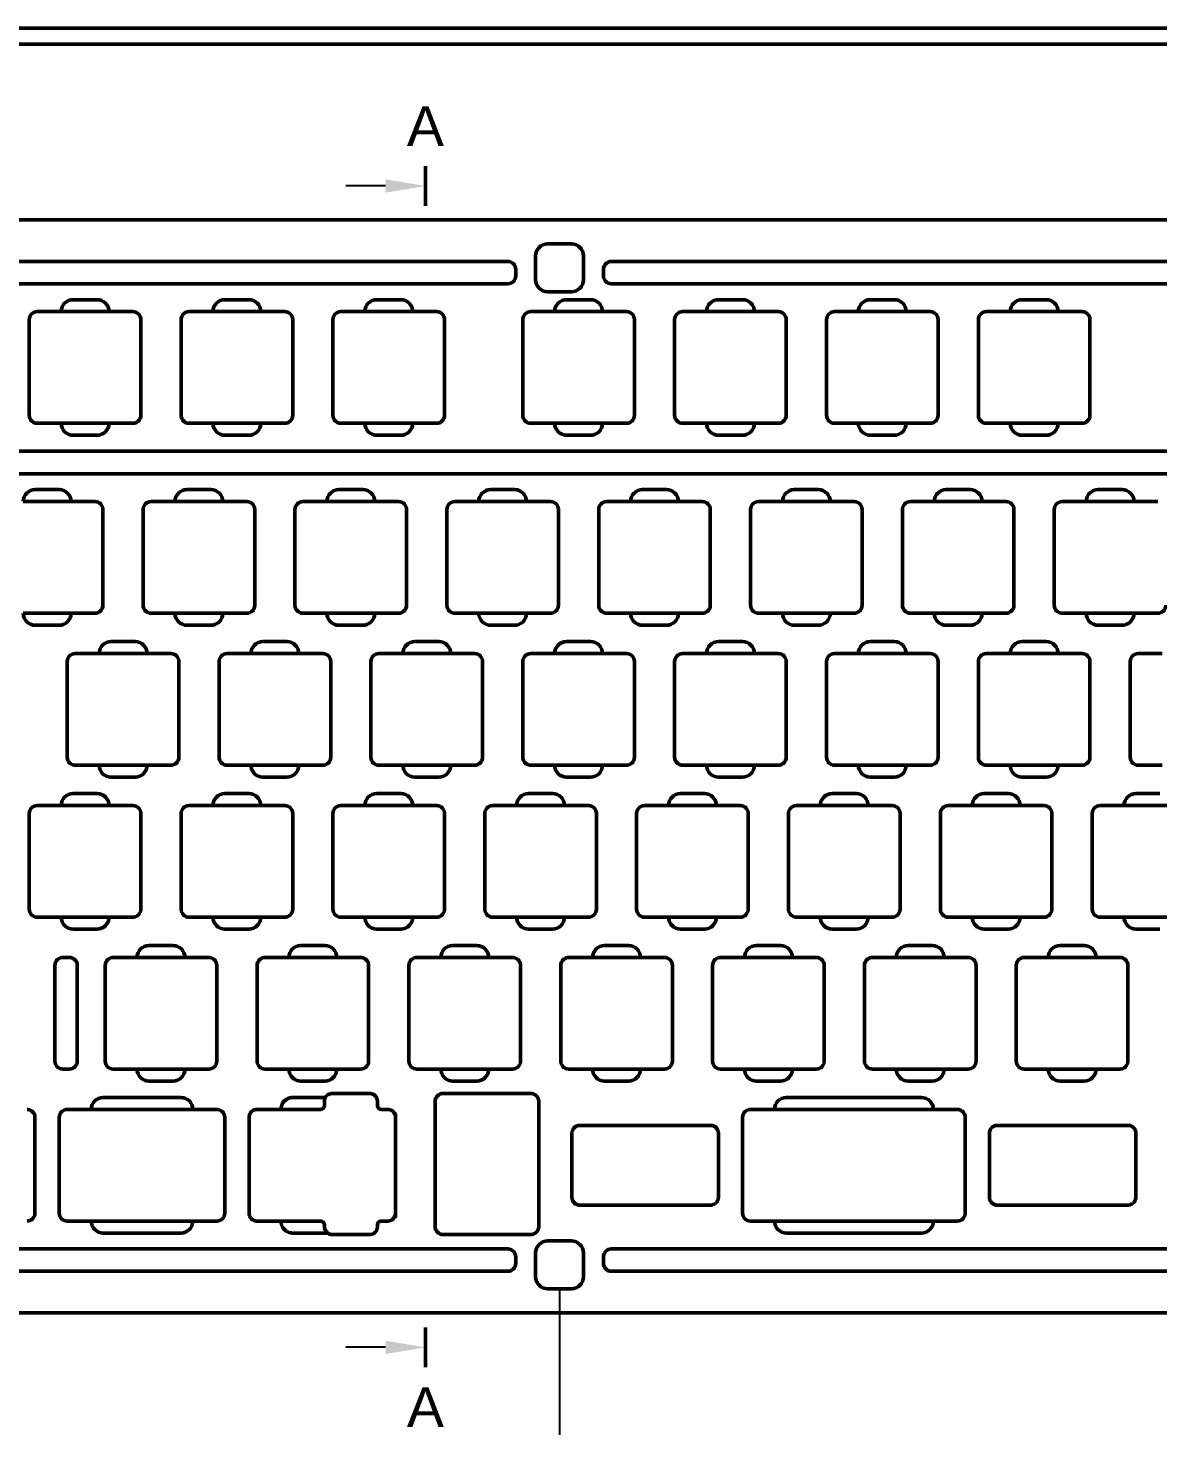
# Model space of a CAD drawing. Header units: millimetres. Extents: x 492 to 937, y -478 to -96.
# Drawn here: x 661.1 to 802.8, y -456.6 to -280.2 of the extents above; entities that cross this region are included whole.
import ezdxf

# ---------------------------------------------------------------- set-up
doc = ezdxf.new("R2010")
doc.units = ezdxf.units.MM
doc.header["$LTSCALE"] = 0.75
doc.layers.add('Annotations', color=7, linetype='Continuous', lineweight=25)
doc.layers.add('Visible', color=7, linetype='Continuous', lineweight=50)
doc.styles.get("Standard").update_dxf_attribs({"font": 'arial.ttf'})

msp = doc.modelspace()

# ---------------------------------------------------------------- linework, layer by layer
msp.add_line((727.73, -438.26), (727.73, -456.58))
at = {"layer": 'Annotations', "linetype": 'Continuous', "lineweight": 50}
for p, q in [((710.9, -297.49, -1), (710.9, -302.49, -1)), ((710.9, -448.1, -1), (710.9, -443.1, -1))]:
    msp.add_line(p, q, dxfattribs=at)
at = {"layer": 'Annotations'}
for p, q in [((705.9, -299.99, -1), (700.9, -299.99, -1)), ((705.9, -445.6, -1), (700.9, -445.6, -1))]:
    msp.add_line(p, q, dxfattribs=at)
for points in [[(705.9, -299.16, -1), (710.9, -299.99, -1), (705.9, -300.83, -1)], [(705.9, -444.77, -1), (710.9, -445.6, -1), (705.9, -446.44, -1)]]:
    msp.add_solid(points, dxfattribs=at)
at = {"layer": 'Visible', "extrusion": (7.26446e-29, 5.93188e-13, -1)}
for p, q in [((726.23, -307.26), (729.23, -307.26)), ((621.94, -309.45), (721.23, -309.45)), ((724.73, -311.75), (724.73, -308.76)), ((730.73, -308.76), (730.73, -311.75)), ((734.23, -309.45), (886.54, -309.45)), ((722.23, -310.45), (722.23, -311.25)), ((733.23, -311.25), (733.23, -310.45)), ((721.23, -312.25), (621.94, -312.25)), ((729.23, -313.25), (726.23, -313.25)), ((886.54, -312.25), (734.23, -312.25)), ((666.7, -314.25), (669.7, -314.25)), ((685.75, -314.25), (688.75, -314.25)), ((704.8, -314.25), (707.8, -314.25)), ((728.62, -314.25), (731.62, -314.25)), ((747.67, -314.25), (750.67, -314.25)), ((766.72, -314.25), (769.72, -314.25)), ((785.77, -314.25), (788.77, -314.25)), ((661.2, -328.75), (661.2, -316.75)), ((662.2, -315.75), (665.2, -315.75)), ((671.2, -315.75, -0.5), (665.2, -315.75, -0.5)), ((671.2, -315.75), (674.2, -315.75)), ((675.2, -316.75), (675.2, -328.75)), ((680.25, -328.75), (680.25, -316.75)), ((681.25, -315.75), (684.25, -315.75)), ((690.25, -315.75, -0.5), (684.25, -315.75, -0.5)), ((690.25, -315.75), (693.25, -315.75)), ((694.25, -316.75), (694.25, -328.75)), ((699.3, -328.75), (699.3, -316.75)), ((700.3, -315.75), (703.3, -315.75)), ((709.3, -315.75, -0.5), (703.3, -315.75, -0.5)), ((709.3, -315.75), (712.3, -315.75)), ((713.3, -316.75), (713.3, -328.75)), ((723.12, -328.75), (723.12, -316.75)), ((724.12, -315.75), (727.12, -315.75)), ((733.12, -315.75, -0.5), (727.12, -315.75, -0.5)), ((733.12, -315.75), (736.12, -315.75)), ((737.12, -316.75), (737.12, -328.75)), ((742.17, -328.75), (742.17, -316.75)), ((743.17, -315.75), (746.17, -315.75)), ((752.17, -315.75, -0.5), (746.17, -315.75, -0.5)), ((752.17, -315.75), (755.17, -315.75)), ((756.17, -316.75), (756.17, -328.75)), ((761.22, -328.75), (761.22, -316.75)), ((762.22, -315.75), (765.22, -315.75)), ((771.22, -315.75, -0.5), (765.22, -315.75, -0.5)), ((771.22, -315.75), (774.22, -315.75)), ((775.22, -316.75), (775.22, -328.75)), ((780.27, -328.75), (780.27, -316.75)), ((781.27, -315.75), (784.27, -315.75)), ((790.27, -315.75, -0.5), (784.27, -315.75, -0.5)), ((790.27, -315.75), (793.27, -315.75)), ((794.27, -316.75), (794.27, -328.75)), ((665.2, -329.75), (662.2, -329.75)), ((665.2, -329.75, -0.5), (671.2, -329.75, -0.5)), ((674.2, -329.75), (671.2, -329.75)), ((684.25, -329.75), (681.25, -329.75)), ((684.25, -329.75, -0.5), (690.25, -329.75, -0.5)), ((693.25, -329.75), (690.25, -329.75)), ((703.3, -329.75), (700.3, -329.75)), ((703.3, -329.75, -0.5), (709.3, -329.75, -0.5)), ((712.3, -329.75), (709.3, -329.75)), ((727.12, -329.75), (724.12, -329.75)), ((727.12, -329.75, -0.5), (733.12, -329.75, -0.5)), ((736.12, -329.75), (733.12, -329.75)), ((746.17, -329.75), (743.17, -329.75)), ((746.17, -329.75, -0.5), (752.17, -329.75, -0.5)), ((755.17, -329.75), (752.17, -329.75)), ((765.22, -329.75), (762.22, -329.75)), ((765.22, -329.75, -0.5), (771.22, -329.75, -0.5)), ((774.22, -329.75), (771.22, -329.75)), ((784.27, -329.75), (781.27, -329.75)), ((784.27, -329.75, -0.5), (790.27, -329.75, -0.5)), ((793.27, -329.75), (790.27, -329.75)), ((669.7, -331.25), (666.7, -331.25)), ((688.75, -331.25), (685.75, -331.25)), ((707.8, -331.25), (704.8, -331.25)), ((731.62, -331.25), (728.62, -331.25)), ((750.67, -331.25), (747.67, -331.25)), ((769.72, -331.25), (766.72, -331.25)), ((788.77, -331.25), (785.77, -331.25)), ((619.34, -333.25), (898.04, -333.25)), ((898.04, -336.07), (619.34, -336.07)), ((661.94, -338.07), (664.94, -338.07)), ((680.99, -338.07), (683.99, -338.07)), ((700.04, -338.07), (703.04, -338.07)), ((719.09, -338.07), (722.09, -338.07)), ((738.14, -338.07), (741.14, -338.07)), ((757.19, -338.07), (760.19, -338.07)), ((776.24, -338.07), (779.24, -338.07)), ((795.29, -338.07), (798.29, -338.07)), ((666.44, -339.57, -0.5), (660.44, -339.57, -0.5)), ((666.44, -339.57), (669.44, -339.57)), ((676.49, -339.57), (679.49, -339.57)), ((685.49, -339.57, -0.5), (679.49, -339.57, -0.5)), ((685.49, -339.57), (688.49, -339.57)), ((695.54, -339.57), (698.54, -339.57)), ((704.54, -339.57, -0.5), (698.54, -339.57, -0.5)), ((704.54, -339.57), (707.54, -339.57)), ((714.59, -339.57), (717.59, -339.57)), ((723.59, -339.57, -0.5), (717.59, -339.57, -0.5)), ((723.59, -339.57), (726.59, -339.57)), ((733.64, -339.57), (736.64, -339.57)), ((742.64, -339.57, -0.5), (736.64, -339.57, -0.5)), ((742.64, -339.57), (745.64, -339.57)), ((752.69, -339.57), (755.69, -339.57)), ((761.69, -339.57, -0.5), (755.69, -339.57, -0.5)), ((761.69, -339.57), (764.69, -339.57)), ((771.74, -339.57), (774.74, -339.57)), ((780.74, -339.57, -0.5), (774.74, -339.57, -0.5)), ((780.74, -339.57), (783.74, -339.57)), ((790.79, -339.57), (793.79, -339.57)), ((799.79, -339.57, -0.5), (793.79, -339.57, -0.5)), ((799.79, -339.57), (802.79, -339.57)), ((670.44, -340.57), (670.44, -352.57)), ((675.49, -352.57), (675.49, -340.57)), ((689.49, -340.57), (689.49, -352.57)), ((694.54, -352.57), (694.54, -340.57)), ((708.54, -340.57), (708.54, -352.57)), ((713.59, -352.57), (713.59, -340.57)), ((727.59, -340.57), (727.59, -352.57)), ((732.64, -352.57), (732.64, -340.57)), ((746.64, -340.57), (746.64, -352.57)), ((751.69, -352.57), (751.69, -340.57)), ((765.69, -340.57), (765.69, -352.57)), ((770.74, -352.57), (770.74, -340.57)), ((784.74, -340.57), (784.74, -352.57)), ((789.79, -352.57), (789.79, -340.57)), ((660.44, -353.57, -0.5), (666.44, -353.57, -0.5)), ((669.44, -353.57), (666.44, -353.57)), ((679.49, -353.57), (676.49, -353.57)), ((679.49, -353.57, -0.5), (685.49, -353.57, -0.5)), ((688.49, -353.57), (685.49, -353.57)), ((698.54, -353.57), (695.54, -353.57)), ((698.54, -353.57, -0.5), (704.54, -353.57, -0.5)), ((707.54, -353.57), (704.54, -353.57)), ((717.59, -353.57), (714.59, -353.57)), ((717.59, -353.57, -0.5), (723.59, -353.57, -0.5)), ((726.59, -353.57), (723.59, -353.57)), ((736.64, -353.57), (733.64, -353.57)), ((736.64, -353.57, -0.5), (742.64, -353.57, -0.5)), ((745.64, -353.57), (742.64, -353.57)), ((755.69, -353.57), (752.69, -353.57)), ((755.69, -353.57, -0.5), (761.69, -353.57, -0.5)), ((764.69, -353.57), (761.69, -353.57)), ((774.74, -353.57), (771.74, -353.57)), ((774.74, -353.57, -0.5), (780.74, -353.57, -0.5)), ((783.74, -353.57), (780.74, -353.57)), ((793.79, -353.57), (790.79, -353.57)), ((793.79, -353.57, -0.5), (799.79, -353.57, -0.5)), ((802.79, -353.57), (799.79, -353.57)), ((664.94, -355.07), (661.94, -355.07)), ((683.99, -355.07), (680.99, -355.07)), ((703.04, -355.07), (700.04, -355.07)), ((722.09, -355.07), (719.09, -355.07)), ((741.14, -355.07), (738.14, -355.07)), ((760.19, -355.07), (757.19, -355.07)), ((779.24, -355.07), (776.24, -355.07)), ((798.29, -355.07), (795.29, -355.07)), ((671.47, -357.12), (674.47, -357.12)), ((690.52, -357.12), (693.52, -357.12)), ((709.57, -357.12), (712.57, -357.12)), ((728.62, -357.12), (731.62, -357.12)), ((747.67, -357.12), (750.67, -357.12)), ((766.72, -357.12), (769.72, -357.12)), ((785.77, -357.12), (788.77, -357.12)), ((665.97, -371.62), (665.97, -359.62)), ((666.97, -358.62), (669.97, -358.62)), ((675.97, -358.62, -0.5), (669.97, -358.62, -0.5)), ((675.97, -358.62), (678.97, -358.62)), ((679.97, -359.62), (679.97, -371.62)), ((685.02, -371.62), (685.02, -359.62)), ((686.02, -358.62), (689.02, -358.62)), ((695.02, -358.62, -0.5), (689.02, -358.62, -0.5)), ((695.02, -358.62), (698.02, -358.62)), ((699.02, -359.62), (699.02, -371.62)), ((704.07, -371.62), (704.07, -359.62)), ((705.07, -358.62), (708.07, -358.62)), ((714.07, -358.62, -0.5), (708.07, -358.62, -0.5)), ((714.07, -358.62), (717.07, -358.62)), ((718.07, -359.62), (718.07, -371.62)), ((723.12, -371.62), (723.12, -359.62)), ((724.12, -358.62), (727.12, -358.62)), ((733.12, -358.62, -0.5), (727.12, -358.62, -0.5)), ((733.12, -358.62), (736.12, -358.62)), ((737.12, -359.62), (737.12, -371.62)), ((742.17, -371.62), (742.17, -359.62)), ((743.17, -358.62), (746.17, -358.62)), ((752.17, -358.62, -0.5), (746.17, -358.62, -0.5)), ((752.17, -358.62), (755.17, -358.62)), ((756.17, -359.62), (756.17, -371.62)), ((761.22, -371.62), (761.22, -359.62)), ((762.22, -358.62), (765.22, -358.62)), ((771.22, -358.62, -0.5), (765.22, -358.62, -0.5)), ((771.22, -358.62), (774.22, -358.62)), ((775.22, -359.62), (775.22, -371.62)), ((780.27, -371.62), (780.27, -359.62)), ((781.27, -358.62), (784.27, -358.62)), ((790.27, -358.62, -0.5), (784.27, -358.62, -0.5)), ((790.27, -358.62), (793.27, -358.62)), ((794.27, -359.62), (794.27, -371.62)), ((799.32, -371.62), (799.32, -359.62)), ((800.32, -358.62), (803.32, -358.62)), ((669.97, -372.62), (666.97, -372.62)), ((669.97, -372.62, -0.5), (675.97, -372.62, -0.5)), ((678.97, -372.62), (675.97, -372.62)), ((689.02, -372.62), (686.02, -372.62)), ((689.02, -372.62, -0.5), (695.02, -372.62, -0.5)), ((698.02, -372.62), (695.02, -372.62)), ((708.07, -372.62), (705.07, -372.62)), ((708.07, -372.62, -0.5), (714.07, -372.62, -0.5)), ((717.07, -372.62), (714.07, -372.62)), ((727.12, -372.62), (724.12, -372.62)), ((727.12, -372.62, -0.5), (733.12, -372.62, -0.5)), ((736.12, -372.62), (733.12, -372.62)), ((746.17, -372.62), (743.17, -372.62)), ((746.17, -372.62, -0.5), (752.17, -372.62, -0.5)), ((755.17, -372.62), (752.17, -372.62)), ((765.22, -372.62), (762.22, -372.62)), ((765.22, -372.62, -0.5), (771.22, -372.62, -0.5)), ((774.22, -372.62), (771.22, -372.62)), ((784.27, -372.62), (781.27, -372.62)), ((784.27, -372.62, -0.5), (790.27, -372.62, -0.5)), ((793.27, -372.62), (790.27, -372.62)), ((803.32, -372.62), (800.32, -372.62)), ((674.47, -374.12), (671.47, -374.12)), ((693.52, -374.12), (690.52, -374.12)), ((712.57, -374.12), (709.57, -374.12)), ((731.62, -374.12), (728.62, -374.12)), ((750.67, -374.12), (747.67, -374.12)), ((769.72, -374.12), (766.72, -374.12)), ((788.77, -374.12), (785.77, -374.12)), ((666.7, -376.17), (669.7, -376.17)), ((685.75, -376.17), (688.75, -376.17)), ((704.8, -376.17), (707.8, -376.17)), ((723.85, -376.17), (726.85, -376.17)), ((742.9, -376.17), (745.9, -376.17)), ((761.95, -376.17), (764.95, -376.17)), ((781, -376.17), (784, -376.17)), ((800.05, -376.17), (803.05, -376.17)), ((661.2, -390.67), (661.2, -378.67)), ((662.2, -377.67), (665.2, -377.67)), ((671.2, -377.67, -0.5), (665.2, -377.67, -0.5)), ((671.2, -377.67), (674.2, -377.67)), ((675.2, -378.67), (675.2, -390.67)), ((680.25, -390.67), (680.25, -378.67)), ((681.25, -377.67), (684.25, -377.67)), ((690.25, -377.67, -0.5), (684.25, -377.67, -0.5)), ((690.25, -377.67), (693.25, -377.67)), ((694.25, -378.67), (694.25, -390.67)), ((699.3, -390.67), (699.3, -378.67)), ((700.3, -377.67), (703.3, -377.67)), ((709.3, -377.67, -0.5), (703.3, -377.67, -0.5)), ((709.3, -377.67), (712.3, -377.67)), ((713.3, -378.67), (713.3, -390.67)), ((718.35, -390.67), (718.35, -378.67)), ((719.35, -377.67), (722.35, -377.67)), ((728.35, -377.67, -0.5), (722.35, -377.67, -0.5)), ((728.35, -377.67), (731.35, -377.67)), ((732.35, -378.67), (732.35, -390.67)), ((737.4, -390.67), (737.4, -378.67)), ((738.4, -377.67), (741.4, -377.67)), ((747.4, -377.67, -0.5), (741.4, -377.67, -0.5)), ((747.4, -377.67), (750.4, -377.67)), ((751.4, -378.67), (751.4, -390.67)), ((756.45, -390.67), (756.45, -378.67)), ((757.45, -377.67), (760.45, -377.67)), ((766.45, -377.67, -0.5), (760.45, -377.67, -0.5)), ((766.45, -377.67), (769.45, -377.67)), ((770.45, -378.67), (770.45, -390.67)), ((775.5, -390.67), (775.5, -378.67)), ((776.5, -377.67), (779.5, -377.67)), ((785.5, -377.67, -0.5), (779.5, -377.67, -0.5)), ((785.5, -377.67), (788.5, -377.67)), ((789.5, -378.67), (789.5, -390.67)), ((794.55, -390.67), (794.55, -378.67)), ((795.55, -377.67), (798.55, -377.67)), ((804.55, -377.67, -0.5), (798.55, -377.67, -0.5)), ((665.2, -391.67), (662.2, -391.67)), ((665.2, -391.67, -0.5), (671.2, -391.67, -0.5)), ((669.7, -393.17), (666.7, -393.17)), ((674.2, -391.67), (671.2, -391.67)), ((684.25, -391.67), (681.25, -391.67)), ((684.25, -391.67, -0.5), (690.25, -391.67, -0.5)), ((688.75, -393.17), (685.75, -393.17)), ((693.25, -391.67), (690.25, -391.67)), ((703.3, -391.67), (700.3, -391.67)), ((703.3, -391.67, -0.5), (709.3, -391.67, -0.5)), ((707.8, -393.17), (704.8, -393.17)), ((712.3, -391.67), (709.3, -391.67)), ((722.35, -391.67), (719.35, -391.67)), ((722.35, -391.67, -0.5), (728.35, -391.67, -0.5)), ((726.85, -393.17), (723.85, -393.17)), ((731.35, -391.67), (728.35, -391.67)), ((741.4, -391.67), (738.4, -391.67)), ((741.4, -391.67, -0.5), (747.4, -391.67, -0.5)), ((745.9, -393.17), (742.9, -393.17)), ((750.4, -391.67), (747.4, -391.67)), ((760.45, -391.67), (757.45, -391.67)), ((760.45, -391.67, -0.5), (766.45, -391.67, -0.5)), ((764.95, -393.17), (761.95, -393.17)), ((769.45, -391.67), (766.45, -391.67)), ((779.5, -391.67), (776.5, -391.67)), ((779.5, -391.67, -0.5), (785.5, -391.67, -0.5)), ((784, -393.17), (781, -393.17)), ((788.5, -391.67), (785.5, -391.67)), ((798.55, -391.67), (795.55, -391.67)), ((798.55, -391.67, -0.5), (804.55, -391.67, -0.5)), ((803.05, -393.17), (800.05, -393.17)), ((665.42, -396.72), (666.23, -396.72)), ((671.73, -396.72), (674.73, -396.72)), ((680.73, -396.72, -0.5), (674.73, -396.72, -0.5)), ((676.23, -395.22), (679.23, -395.22)), ((680.73, -396.72), (683.73, -396.72)), ((690.78, -396.72), (693.78, -396.72)), ((699.78, -396.72, -0.5), (693.78, -396.72, -0.5)), ((695.28, -395.22), (698.28, -395.22)), ((699.78, -396.72), (702.78, -396.72)), ((709.83, -396.72), (712.83, -396.72)), ((718.83, -396.72, -0.5), (712.83, -396.72, -0.5)), ((714.33, -395.22), (717.33, -395.22)), ((718.83, -396.72), (721.83, -396.72)), ((728.88, -396.72), (731.88, -396.72)), ((737.88, -396.72, -0.5), (731.88, -396.72, -0.5)), ((733.38, -395.22), (736.38, -395.22)), ((737.88, -396.72), (740.88, -396.72)), ((747.93, -396.72), (750.93, -396.72)), ((756.93, -396.72, -0.5), (750.93, -396.72, -0.5)), ((752.43, -395.22), (755.43, -395.22)), ((756.93, -396.72), (759.93, -396.72)), ((766.98, -396.72), (769.98, -396.72)), ((775.98, -396.72, -0.5), (769.98, -396.72, -0.5)), ((771.48, -395.22), (774.48, -395.22)), ((775.98, -396.72), (778.98, -396.72)), ((786.03, -396.72), (789.03, -396.72)), ((795.03, -396.72, -0.5), (789.03, -396.72, -0.5)), ((790.53, -395.22), (793.53, -395.22)), ((795.03, -396.72), (798.03, -396.72)), ((664.42, -409.72), (664.42, -397.72)), ((667.23, -397.72), (667.23, -409.72)), ((670.73, -409.72), (670.73, -397.72)), ((684.73, -397.72), (684.73, -409.72)), ((689.78, -409.72), (689.78, -397.72)), ((703.78, -397.72), (703.78, -409.72)), ((708.83, -409.72), (708.83, -397.72)), ((722.83, -397.72), (722.83, -409.72)), ((727.88, -409.72), (727.88, -397.72)), ((741.88, -397.72), (741.88, -409.72)), ((746.93, -409.72), (746.93, -397.72)), ((760.93, -397.72), (760.93, -409.72)), ((765.98, -409.72), (765.98, -397.72)), ((779.98, -397.72), (779.98, -409.72)), ((785.03, -409.72), (785.03, -397.72)), ((799.03, -397.72), (799.03, -409.72)), ((666.23, -410.72), (665.42, -410.72)), ((674.73, -410.72), (671.73, -410.72)), ((674.73, -410.72, -0.5), (680.73, -410.72, -0.5)), ((683.73, -410.72), (680.73, -410.72)), ((693.78, -410.72), (690.78, -410.72)), ((693.78, -410.72, -0.5), (699.78, -410.72, -0.5)), ((702.78, -410.72), (699.78, -410.72)), ((712.83, -410.72), (709.83, -410.72)), ((712.83, -410.72, -0.5), (718.83, -410.72, -0.5)), ((721.83, -410.72), (718.83, -410.72)), ((731.88, -410.72), (728.88, -410.72)), ((731.88, -410.72, -0.5), (737.88, -410.72, -0.5)), ((740.88, -410.72), (737.88, -410.72)), ((750.93, -410.72), (747.93, -410.72)), ((750.93, -410.72, -0.5), (756.93, -410.72, -0.5)), ((759.93, -410.72), (756.93, -410.72)), ((769.98, -410.72), (766.98, -410.72)), ((769.98, -410.72, -0.5), (775.98, -410.72, -0.5)), ((778.98, -410.72), (775.98, -410.72)), ((789.03, -410.72), (786.03, -410.72)), ((789.03, -410.72, -0.5), (795.03, -410.72, -0.5)), ((798.03, -410.72), (795.03, -410.72)), ((679.23, -412.22), (676.23, -412.22)), ((698.28, -412.22), (695.28, -412.22)), ((717.33, -412.22), (714.33, -412.22)), ((736.38, -412.22), (733.38, -412.22)), ((755.43, -412.22), (752.43, -412.22)), ((774.48, -412.22), (771.48, -412.22)), ((793.53, -412.22), (790.53, -412.22)), ((670.47, -414.27), (680.23, -414.27)), ((713.11, -413.77), (724.11, -413.77)), ((756.19, -414.27), (773.12, -414.27)), ((665.97, -415.77), (668.97, -415.77)), ((681.73, -415.77, -0.5), (668.97, -415.77, -0.5)), ((681.73, -415.77), (684.73, -415.77)), ((712.11, -430.47), (712.11, -414.77)), ((725.11, -414.77), (725.11, -430.47)), ((751.69, -415.77), (754.69, -415.77)), ((774.62, -415.77, -0.5), (754.69, -415.77, -0.5)), ((774.62, -415.77), (777.62, -415.77)), ((661.92, -416.77), (661.92, -428.77)), ((664.97, -428.77), (664.97, -416.77)), ((685.73, -416.77), (685.73, -428.77)), ((750.69, -428.77), (750.69, -416.77)), ((778.62, -416.77), (778.62, -428.77)), ((668.97, -429.77), (665.97, -429.77)), ((668.97, -429.77, -0.5), (681.73, -429.77, -0.5)), ((684.73, -429.77), (681.73, -429.77)), ((754.69, -429.77), (751.69, -429.77)), ((754.69, -429.77, -0.5), (774.62, -429.77, -0.5)), ((777.62, -429.77), (774.62, -429.77)), ((680.23, -431.27), (670.47, -431.27)), ((724.11, -431.47), (713.11, -431.47)), ((773.12, -431.27), (756.19, -431.27)), ((568.93, -433.27), (721.23, -433.27)), ((724.73, -436.76), (724.73, -433.77)), ((726.23, -432.27), (729.23, -432.27)), ((730.73, -433.77), (730.73, -436.76)), ((734.23, -433.27), (886.54, -433.27)), ((722.23, -434.27), (722.23, -435.07)), ((733.23, -435.07), (733.23, -434.27)), ((721.23, -436.07), (568.93, -436.07)), ((886.54, -436.07), (734.23, -436.07)), ((729.23, -438.26), (726.23, -438.26))]:
    msp.add_line(p, q, dxfattribs=at)
for centre, radius, start, end in [((-726.23, -308.76), 1.5, 0, 90), ((-729.23, -308.76), 1.5, 90, 180), ((-721.23, -310.45), 1, 90, 180), ((-734.23, -310.45), 1, 0, 90), ((-721.23, -311.25), 1, 180, 270), ((-726.23, -311.75), 1.5, 270, 0), ((-729.23, -311.75), 1.5, 180, 270), ((-734.23, -311.25), 1, 270, 360), ((-666.7, -315.75), 1.5, 0, 90), ((-669.7, -315.75), 1.5, 90, 180), ((-685.75, -315.75), 1.5, 0, 90), ((-688.75, -315.75), 1.5, 90, 180), ((-704.8, -315.75), 1.5, 0, 90), ((-707.8, -315.75), 1.5, 90, 180), ((-728.62, -315.75), 1.5, 360, 90), ((-731.62, -315.75), 1.5, 90, 180), ((-747.67, -315.75), 1.5, 0, 90), ((-750.67, -315.75), 1.5, 90, 180), ((-766.72, -315.75), 1.5, 0, 90), ((-769.72, -315.75), 1.5, 90, 180), ((-785.77, -315.75), 1.5, 0, 90), ((-788.77, -315.75), 1.5, 90, 180), ((-662.2, -316.75), 1, 360, 90), ((-674.2, -316.75), 1, 90, 180), ((-681.25, -316.75), 1, 0, 90), ((-693.25, -316.75), 1, 90, 180), ((-700.3, -316.75), 1, 0, 90), ((-712.3, -316.75), 1, 90, 180), ((-724.12, -316.75), 1, 0, 90), ((-736.12, -316.75), 1, 90, 180), ((-743.17, -316.75), 1, 0, 90), ((-755.17, -316.75), 1, 90, 180), ((-762.22, -316.75), 1, 0, 90), ((-774.22, -316.75), 1, 90, 180), ((-781.27, -316.75), 1, 0, 90), ((-793.27, -316.75), 1, 90, 180), ((-662.2, -328.75), 1, 270, 0), ((-666.7, -329.75), 1.5, 270, 0), ((-669.7, -329.75), 1.5, 180, 270), ((-674.2, -328.75), 1, 180, 270), ((-681.25, -328.75), 1, 270, 0), ((-685.75, -329.75), 1.5, 270, 0), ((-688.75, -329.75), 1.5, 180, 270), ((-693.25, -328.75), 1, 180, 270), ((-700.3, -328.75), 1, 270, 0), ((-704.8, -329.75), 1.5, 270, 0), ((-707.8, -329.75), 1.5, 180, 270), ((-712.3, -328.75), 1, 180, 270), ((-724.12, -328.75), 1, 270, 360), ((-728.62, -329.75), 1.5, 270, 0), ((-731.62, -329.75), 1.5, 180, 270), ((-736.12, -328.75), 1, 180, 270), ((-743.17, -328.75), 1, 270, 0), ((-747.67, -329.75), 1.5, 270, 360), ((-750.67, -329.75), 1.5, 180, 270), ((-755.17, -328.75), 1, 180, 270), ((-762.22, -328.75), 1, 270, 0), ((-766.72, -329.75), 1.5, 270, 0), ((-769.72, -329.75), 1.5, 180, 270), ((-774.22, -328.75), 1, 180, 270), ((-781.27, -328.75), 1, 270, 0), ((-785.77, -329.75), 1.5, 270, 0), ((-788.77, -329.75), 1.5, 180, 270), ((-793.27, -328.75), 1, 180, 270), ((-661.94, -339.57), 1.5, 0, 90), ((-664.94, -339.57), 1.5, 90, 180), ((-680.99, -339.57), 1.5, 0, 90), ((-683.99, -339.57), 1.5, 90, 180), ((-700.04, -339.57), 1.5, 0, 90), ((-703.04, -339.57), 1.5, 90, 180), ((-719.09, -339.57), 1.5, 0, 90), ((-722.09, -339.57), 1.5, 90, 180), ((-738.14, -339.57), 1.5, 0, 90), ((-741.14, -339.57), 1.5, 90, 180), ((-757.19, -339.57), 1.5, 0, 90), ((-760.19, -339.57), 1.5, 90, 180), ((-776.24, -339.57), 1.5, 0, 90), ((-779.24, -339.57), 1.5, 90, 180), ((-795.29, -339.57), 1.5, 0, 90), ((-798.29, -339.57), 1.5, 90, 180), ((-669.44, -340.57), 1, 90, 180), ((-676.49, -340.57), 1, 0, 90), ((-688.49, -340.57), 1, 90, 180), ((-695.54, -340.57), 1, 0, 90), ((-707.54, -340.57), 1, 90, 180), ((-714.59, -340.57), 1, 0, 90), ((-726.59, -340.57), 1, 90, 180), ((-733.64, -340.57), 1, 0, 90), ((-745.64, -340.57), 1, 90, 180), ((-752.69, -340.57), 1, 0, 90), ((-764.69, -340.57), 1, 90, 180), ((-771.74, -340.57), 1, 0, 90), ((-783.74, -340.57), 1, 90, 180), ((-790.79, -340.57), 1, 0, 90), ((-669.44, -352.57), 1, 180, 270), ((-676.49, -352.57), 1, 270, 0), ((-688.49, -352.57), 1, 180, 270), ((-695.54, -352.57), 1, 270, 0), ((-707.54, -352.57), 1, 180, 270), ((-714.59, -352.57), 1, 270, 0), ((-726.59, -352.57), 1, 180, 270), ((-733.64, -352.57), 1, 270, 0), ((-745.64, -352.57), 1, 180, 270), ((-752.69, -352.57), 1, 270, 360), ((-764.69, -352.57), 1, 180, 270), ((-771.74, -352.57), 1, 270, 0), ((-783.74, -352.57), 1, 180, 270), ((-790.79, -352.57), 1, 270, 0), ((-802.79, -352.57), 1, 180, 270), ((-661.94, -353.57), 1.5, 270, 0), ((-664.94, -353.57), 1.5, 180, 270), ((-680.99, -353.57), 1.5, 270, 0), ((-683.99, -353.57), 1.5, 180, 270), ((-700.04, -353.57), 1.5, 270, 0), ((-703.04, -353.57), 1.5, 180, 270), ((-719.09, -353.57), 1.5, 270, 0), ((-722.09, -353.57), 1.5, 180, 270), ((-738.14, -353.57), 1.5, 270, 0), ((-741.14, -353.57), 1.5, 180, 270), ((-757.19, -353.57), 1.5, 270, 0), ((-760.19, -353.57), 1.5, 180, 270), ((-776.24, -353.57), 1.5, 270, 0), ((-779.24, -353.57), 1.5, 180, 270), ((-795.29, -353.57), 1.5, 270, 0), ((-798.29, -353.57), 1.5, 180, 270), ((-671.47, -358.62), 1.5, 0, 90), ((-674.47, -358.62), 1.5, 90, 180), ((-690.52, -358.62), 1.5, 0, 90), ((-693.52, -358.62), 1.5, 90, 180), ((-709.57, -358.62), 1.5, 0, 90), ((-712.57, -358.62), 1.5, 90, 180), ((-728.62, -358.62), 1.5, 0, 90), ((-731.62, -358.62), 1.5, 90, 180), ((-747.67, -358.62), 1.5, 360, 90), ((-750.67, -358.62), 1.5, 90, 180), ((-766.72, -358.62), 1.5, 0, 90), ((-769.72, -358.62), 1.5, 90, 180), ((-785.77, -358.62), 1.5, 0, 90), ((-788.77, -358.62), 1.5, 90, 180), ((-666.97, -359.62), 1, 0, 90), ((-678.97, -359.62), 1, 90, 180), ((-686.02, -359.62), 1, 0, 90), ((-698.02, -359.62), 1, 90, 180), ((-705.07, -359.62), 1, 0, 90), ((-717.07, -359.62), 1, 90, 180), ((-724.12, -359.62), 1, 0, 90), ((-736.12, -359.62), 1, 90, 180), ((-743.17, -359.62), 1, 0, 90), ((-755.17, -359.62), 1, 90, 180), ((-762.22, -359.62), 1, 0, 90), ((-774.22, -359.62), 1, 90, 180), ((-781.27, -359.62), 1, 0, 90), ((-793.27, -359.62), 1, 90, 180), ((-800.32, -359.62), 1, 0, 90), ((-666.97, -371.62), 1, 270, 0), ((-678.97, -371.62), 1, 180, 270), ((-686.02, -371.62), 1, 270, 0), ((-698.02, -371.62), 1, 180, 270), ((-705.07, -371.62), 1, 270, 0), ((-717.07, -371.62), 1, 180, 270), ((-724.12, -371.62), 1, 270, 0), ((-736.12, -371.62), 1, 180, 270), ((-743.17, -371.62), 1, 270, 0), ((-755.17, -371.62), 1, 180, 270), ((-762.22, -371.62), 1, 270, 360), ((-774.22, -371.62), 1, 180, 270), ((-781.27, -371.62), 1, 270, 0), ((-793.27, -371.62), 1, 180, 270), ((-800.32, -371.62), 1, 270, 0), ((-671.47, -372.62), 1.5, 270, 0), ((-674.47, -372.62), 1.5, 180, 270), ((-690.52, -372.62), 1.5, 270, 360), ((-693.52, -372.62), 1.5, 180, 270), ((-709.57, -372.62), 1.5, 270, 0), ((-712.57, -372.62), 1.5, 180, 270), ((-728.62, -372.62), 1.5, 270, 0), ((-731.62, -372.62), 1.5, 180, 270), ((-747.67, -372.62), 1.5, 270, 0), ((-750.67, -372.62), 1.5, 180, 270), ((-766.72, -372.62), 1.5, 270, 0), ((-769.72, -372.62), 1.5, 180, 270), ((-785.77, -372.62), 1.5, 270, 0), ((-788.77, -372.62), 1.5, 180, 270), ((-666.7, -377.67), 1.5, 0, 90), ((-669.7, -377.67), 1.5, 90, 180), ((-685.75, -377.67), 1.5, 0, 90), ((-688.75, -377.67), 1.5, 90, 180), ((-704.8, -377.67), 1.5, 0, 90), ((-707.8, -377.67), 1.5, 90, 180), ((-723.85, -377.67), 1.5, 0, 90), ((-726.85, -377.67), 1.5, 90, 180), ((-742.9, -377.67), 1.5, 0, 90), ((-745.9, -377.67), 1.5, 90, 180), ((-761.95, -377.67), 1.5, 0, 90), ((-764.95, -377.67), 1.5, 90, 180), ((-781, -377.67), 1.5, 0, 90), ((-784, -377.67), 1.5, 90, 180), ((-800.05, -377.67), 1.5, 0, 90), ((-662.2, -378.67), 1, 0, 90), ((-674.2, -378.67), 1, 90, 180), ((-681.25, -378.67), 1, 0, 90), ((-693.25, -378.67), 1, 90, 180), ((-700.3, -378.67), 1, 0, 90), ((-712.3, -378.67), 1, 90, 180), ((-719.35, -378.67), 1, 0, 90), ((-731.35, -378.67), 1, 90, 180), ((-738.4, -378.67), 1, 0, 90), ((-750.4, -378.67), 1, 90, 180), ((-757.45, -378.67), 1, 0, 90), ((-769.45, -378.67), 1, 90, 180), ((-776.5, -378.67), 1, 0, 90), ((-788.5, -378.67), 1, 90, 180), ((-795.55, -378.67), 1, 0, 90), ((-662.2, -390.67), 1, 270, 0), ((-674.2, -390.67), 1, 180, 270), ((-681.25, -390.67), 1, 270, 0), ((-693.25, -390.67), 1, 180, 270), ((-700.3, -390.67), 1, 270, 360), ((-712.3, -390.67), 1, 180, 270), ((-719.35, -390.67), 1, 270, 0), ((-731.35, -390.67), 1, 180, 270), ((-738.4, -390.67), 1, 270, 0), ((-750.4, -390.67), 1, 180, 270), ((-757.45, -390.67), 1, 270, 0), ((-769.45, -390.67), 1, 180, 270), ((-776.5, -390.67), 1, 270, 0), ((-788.5, -390.67), 1, 180, 270), ((-795.55, -390.67), 1, 270, 0), ((-666.7, -391.67), 1.5, 270, 0), ((-669.7, -391.67), 1.5, 180, 270), ((-685.75, -391.67), 1.5, 270, 0), ((-688.75, -391.67), 1.5, 180, 270), ((-704.8, -391.67), 1.5, 270, 0), ((-707.8, -391.67), 1.5, 180, 270), ((-723.85, -391.67), 1.5, 270, 0), ((-726.85, -391.67), 1.5, 180, 270), ((-742.9, -391.67), 1.5, 270, 0), ((-745.9, -391.67), 1.5, 180, 270), ((-761.95, -391.67), 1.5, 270, 0), ((-764.95, -391.67), 1.5, 180, 270), ((-781, -391.67), 1.5, 270, 0), ((-784, -391.67), 1.5, 180, 270), ((-800.05, -391.67), 1.5, 270, 0), ((-665.42, -397.72), 1, 360, 90), ((-666.23, -397.72), 1, 90, 180), ((-671.73, -397.72), 1, 0, 90), ((-676.23, -396.72), 1.5, 360, 90), ((-679.23, -396.72), 1.5, 90, 180), ((-683.73, -397.72), 1, 90, 180), ((-690.78, -397.72), 1, 0, 90), ((-695.28, -396.72), 1.5, 0, 90), ((-698.28, -396.72), 1.5, 90, 180), ((-702.78, -397.72), 1, 90, 180), ((-709.83, -397.72), 1, 0, 90), ((-714.33, -396.72), 1.5, 0, 90), ((-717.33, -396.72), 1.5, 90, 180), ((-721.83, -397.72), 1, 90, 180), ((-728.88, -397.72), 1, 0, 90), ((-733.38, -396.72), 1.5, 0, 90), ((-736.38, -396.72), 1.5, 90, 180), ((-740.88, -397.72), 1, 90, 180), ((-747.93, -397.72), 1, 0, 90), ((-752.43, -396.72), 1.5, 360, 90), ((-755.43, -396.72), 1.5, 90, 180), ((-759.93, -397.72), 1, 90, 180), ((-766.98, -397.72), 1, 0, 90), ((-771.48, -396.72), 1.5, 0, 90), ((-774.48, -396.72), 1.5, 90, 180), ((-778.98, -397.72), 1, 90, 180), ((-786.03, -397.72), 1, 0, 90), ((-790.53, -396.72), 1.5, 0, 90), ((-793.53, -396.72), 1.5, 90, 180), ((-798.03, -397.72), 1, 90, 180), ((-665.42, -409.72), 1, 270, 0), ((-666.23, -409.72), 1, 180, 270), ((-671.73, -409.72), 1, 270, 0), ((-676.23, -410.72), 1.5, 270, 0), ((-679.23, -410.72), 1.5, 180, 270), ((-683.73, -409.72), 1, 180, 270), ((-690.78, -409.72), 1, 270, 0), ((-695.28, -410.72), 1.5, 270, 0), ((-698.28, -410.72), 1.5, 180, 270), ((-702.78, -409.72), 1, 180, 270), ((-709.83, -409.72), 1, 270, 0), ((-714.33, -410.72), 1.5, 270, 0), ((-717.33, -410.72), 1.5, 180, 270), ((-721.83, -409.72), 1, 180, 270), ((-728.88, -409.72), 1, 270, 0), ((-733.38, -410.72), 1.5, 270, 0), ((-736.38, -410.72), 1.5, 180, 270), ((-740.88, -409.72), 1, 180, 270), ((-747.93, -409.72), 1, 270, 0), ((-752.43, -410.72), 1.5, 270, 0), ((-755.43, -410.72), 1.5, 180, 270), ((-759.93, -409.72), 1, 180, 270), ((-766.98, -409.72), 1, 270, 0), ((-771.48, -410.72), 1.5, 270, 0), ((-774.48, -410.72), 1.5, 180, 270), ((-778.98, -409.72), 1, 180, 270), ((-786.03, -409.72), 1, 270, 0), ((-790.53, -410.72), 1.5, 270, 0), ((-793.53, -410.72), 1.5, 180, 270), ((-798.03, -409.72), 1, 180, 270), ((-670.47, -415.77), 1.5, 0, 90), ((-680.23, -415.77), 1.5, 90, 180), ((-713.11, -414.77), 1, 0, 90), ((-724.11, -414.77), 1, 90, 180), ((-756.19, -415.77), 1.5, 0, 90), ((-773.12, -415.77), 1.5, 90, 180), ((-660.92, -416.77), 1, 90, 180), ((-665.97, -416.77), 1, 0, 90), ((-684.73, -416.77), 1, 90, 180), ((-751.69, -416.77), 1, 0, 90), ((-777.62, -416.77), 1, 90, 180), ((-660.92, -428.77), 1, 180, 270), ((-665.97, -428.77), 1, 270, 0), ((-670.47, -429.77), 1.5, 270, 0), ((-680.23, -429.77), 1.5, 180, 270), ((-684.73, -428.77), 1, 180, 270), ((-751.69, -428.77), 1, 270, 0), ((-756.19, -429.77), 1.5, 270, 0), ((-773.12, -429.77), 1.5, 180, 270), ((-777.62, -428.77), 1, 180, 270), ((-713.11, -430.47), 1, 270, 0), ((-724.11, -430.47), 1, 180, 270), ((-721.23, -434.27), 1, 90, 180), ((-726.23, -433.77), 1.5, 0, 90), ((-729.23, -433.77), 1.5, 90, 180), ((-734.23, -434.27), 1, 0, 90), ((-721.23, -435.07), 1, 180, 270), ((-734.23, -435.07), 1, 270, 360), ((-726.23, -436.76), 1.5, 270, 0), ((-729.23, -436.76), 1.5, 180, 270)]:
    msp.add_arc(centre, radius, start, end, dxfattribs=at)
at = {"layer": 'Visible'}
for points, weights, knots in [([(886.42, -280.2, 67.51), (755.93, -280.2, 67.51), (625.44, -280.2, 67.51), (624.44, -280.2, 67.51), (624.44, -280.2, 66.51)], [1, 1, 1, 0.707106781187, 1], [0, 0, 0, 1, 1, 2.570796, 2.570796, 2.570796]), ([(624.44, -282.2, 66.51), (624.44, -282.2, 67.51), (625.44, -282.2, 67.51), (755.93, -282.2, 67.51), (886.42, -282.2, 67.51), (887.04, -282.2, 67.51), (887.48, -282.2, 67.07), (888.54, -282.2, 66.01), (889.6, -282.2, 64.95), (890.04, -282.2, 64.51), (890.04, -282.2, 63.88)], [1, 0.707106781187, 1, 1, 1, 0.923879532511, 1, 1, 1, 0.923879532511, 1], [3.570796, 3.570796, 3.570796, 5.141593, 5.141593, 6.141593, 6.141593, 6.926991, 6.926991, 7.926991, 7.926991, 8.712389, 8.712389, 8.712389]), ([(618.73, -308.96), (619.44, -308.25), (620.14, -307.55), (620.44, -307.25), (620.85, -307.25), (621.9, -307.25), (622.94, -307.25), (624.44, -307.25), (624.44, -305.75), (624.44, -305.5), (624.44, -305.25), (624.44, -304.25), (625.44, -304.25), (755.93, -304.25), (886.42, -304.25), (887.04, -304.25), (887.48, -304.69), (888.54, -305.75), (889.6, -306.81), (890.04, -307.25), (890.04, -307.88), (890.04, -309.81), (890.04, -311.75), (890.04, -313.25), (891.54, -313.25), (894.83, -313.25), (898.13, -313.25)], [1, 1, 1, 0.923879532511, 1, 1, 1, 0.707106781187, 1, 1, 1, 0.707106781187, 1, 1, 1, 0.923879532511, 1, 1, 1, 0.923879532511, 1, 1, 1, 0.707106781187, 1, 1, 1], [46.132741, 46.132741, 46.132741, 47.132741, 47.132741, 47.918139, 47.918139, 48.918139, 48.918139, 50.488936, 50.488936, 51.488936, 51.488936, 53.059732, 53.059732, 54.059732, 54.059732, 54.84513, 54.84513, 55.84513, 55.84513, 56.630528, 56.630528, 57.630528, 57.630528, 59.201325, 59.201325, 60.201325, 60.201325, 60.201325]), ([(692.78, -415.77), (692.78, -414.27), (694.28, -414.27), (696.32, -414.27), (698.36, -414.27)], [1, 0.707106781187, 1, 1, 1], [7.712389, 7.712389, 7.712389, 9.283185, 9.283185, 10.283185, 10.283185, 10.283185]), ([(698.36, -414.27), (698.65, -413.77), (699.23, -413.77), (701.56, -413.77), (703.88, -413.77), (704.88, -413.77), (704.88, -414.77), (704.88, -415.02), (704.88, -415.27), (704.88, -415.77), (705.38, -415.77), (705.77, -415.77), (706.16, -415.77), (707.16, -415.77), (707.16, -416.77), (707.16, -422.77), (707.16, -428.77), (707.16, -429.77), (706.16, -429.77), (705.77, -429.77), (705.38, -429.77), (704.88, -429.77), (704.88, -430.27)], [1, 0.866025403781, 1, 1, 1, 0.707106781187, 1, 1, 1, 0.707106781187, 1, 1, 1, 0.707106781187, 1, 1, 1, 0.707106781187, 1, 1, 1, 0.707106781187, 1], [10.283185, 10.283185, 10.283185, 11.330383, 11.330383, 12.330383, 12.330383, 13.901179, 13.901179, 14.901179, 14.901179, 16.471976, 16.471976, 17.471976, 17.471976, 19.042772, 19.042772, 20.042772, 20.042772, 21.613568, 21.613568, 22.613568, 22.613568, 24.184364, 24.184364, 24.184364]), ([(689.78, -429.77), (688.78, -429.77), (688.78, -428.77), (688.78, -422.77), (688.78, -416.77), (688.78, -415.77), (689.78, -415.77)], [1, 0.707106781187, 1, 1, 1, 0.707106781187, 1], [2.570796, 2.570796, 2.570796, 4.141593, 4.141593, 5.141593, 5.141593, 6.712389, 6.712389, 6.712389]), ([(698.23, -414.77, -0.5), (698.23, -415.02, -0.5), (698.23, -415.27, -0.5), (698.23, -415.77, -0.5), (697.73, -415.77, -0.5)], [1, 1, 1, 0.707106781187, 1], [0.523599, 0.523599, 0.523599, 1.523599, 1.523599, 3.094395, 3.094395, 3.094395]), ([(730.28, -427.77), (738.47, -427.77), (746.66, -427.77), (747.66, -427.77), (747.66, -426.77), (747.66, -422.77), (747.66, -418.77), (747.66, -417.77), (746.66, -417.77), (738.47, -417.77), (730.28, -417.77), (729.28, -417.77), (729.28, -418.77), (729.28, -422.77), (729.28, -426.77), (729.28, -427.77), (730.28, -427.77)], [1, 1, 1, 0.707106781187, 1, 1, 1, 0.707106781187, 1, 1, 1, 0.707106781187, 1, 1, 1, 0.707106781187, 1], [0, 0, 0, 1, 1, 2.570796, 2.570796, 3.570796, 3.570796, 5.141593, 5.141593, 6.141593, 6.141593, 7.712389, 7.712389, 8.712389, 8.712389, 10.283185, 10.283185, 10.283185]), ([(781.65, -418.77), (781.65, -422.77), (781.65, -426.77), (781.65, -427.77), (782.65, -427.77), (790.84, -427.77), (799.03, -427.77), (800.03, -427.77), (800.03, -426.77), (800.03, -422.77), (800.03, -418.77), (800.03, -417.77), (799.03, -417.77), (790.84, -417.77), (782.65, -417.77), (781.65, -417.77), (781.65, -418.77)], [1, 1, 1, 0.707106781187, 1, 1, 1, 0.707106781187, 1, 1, 1, 0.707106781187, 1, 1, 1, 0.707106781187, 1], [0, 0, 0, 1, 1, 2.570796, 2.570796, 3.570796, 3.570796, 5.141593, 5.141593, 6.141593, 6.141593, 7.712389, 7.712389, 8.712389, 8.712389, 10.283185, 10.283185, 10.283185]), ([(698.23, -430.27, -0.5), (698.23, -430.37, -0.5), (698.23, -430.47, -0.5), (698.23, -430.97, -0.5), (698.63, -431.27, -0.5)], [1, 1, 1, 0.894427191, 1], [2.570796, 2.570796, 2.570796, 3.570796, 3.570796, 4.498092, 4.498092, 4.498092]), ([(704.88, -430.47), (704.88, -431.47), (703.88, -431.47), (701.56, -431.47), (699.23, -431.47), (698.89, -431.47), (698.63, -431.27)], [1, 0.707106781187, 1, 1, 1, 0.948683298051, 1], [25.184364, 25.184364, 25.184364, 26.755161, 26.755161, 27.755161, 27.755161, 28.398662, 28.398662, 28.398662]), ([(887.48, -440.83), (887.04, -441.27), (886.42, -441.27), (727.73, -441.27), (569.05, -441.27), (568.43, -441.27), (567.99, -440.83), (566.93, -439.77), (565.87, -438.71), (565.43, -438.27), (565.43, -437.65), (565.43, -435.71), (565.43, -433.77), (565.43, -432.27), (563.93, -432.27), (560.64, -432.27), (557.34, -432.27)], [1, 0.923879532511, 1, 1, 1, 0.923879532511, 1, 1, 1, 0.923879532511, 1, 1, 1, 0.707106781187, 1, 1, 1], [81.982297, 81.982297, 81.982297, 82.767695, 82.767695, 83.767695, 83.767695, 84.553093, 84.553093, 85.553093, 85.553093, 86.338492, 86.338492, 87.338492, 87.338492, 88.909288, 88.909288, 89.909288, 89.909288, 89.909288])]:
    msp.add_rational_spline(points, weights, degree=2, knots=knots, dxfattribs=at)
for points, weights in [([(698.36, -414.27, -0.5), (698.23, -414.5, -0.5), (698.23, -414.77, -0.5)], [1, 0.965925826291, 1]), ([(694.28, -431.27), (692.78, -431.27), (692.78, -429.77)], [1, 0.707106781187, 1]), ([(697.73, -429.77, -0.5), (698.23, -429.77, -0.5), (698.23, -430.27, -0.5)], [1, 0.707106781187, 1])]:
    msp.add_rational_spline(points, weights, degree=2, dxfattribs=at)
for points in [[(689.78, -415.77), (691.28, -415.77), (692.78, -415.77)], [(697.73, -415.77, -0.5), (695.25, -415.77, -0.5), (692.78, -415.77, -0.5)], [(692.78, -429.77), (691.28, -429.77), (689.78, -429.77)], [(692.78, -429.77, -0.5), (695.25, -429.77, -0.5), (697.73, -429.77, -0.5)], [(704.88, -430.27), (704.88, -430.37), (704.88, -430.47)], [(698.63, -431.27), (696.45, -431.27), (694.28, -431.27)]]:
    msp.add_open_spline(points, degree=2, dxfattribs=at)

# ---------------------------------------------------------------- texts
at = {"layer": 'Annotations'}
for p in [(708.57, -294.99, -1), (708.57, -455.6, -1)]:
    msp.add_text('A', height=5, dxfattribs=at).set_placement(p)

doc.saveas('drawing.dxf')
